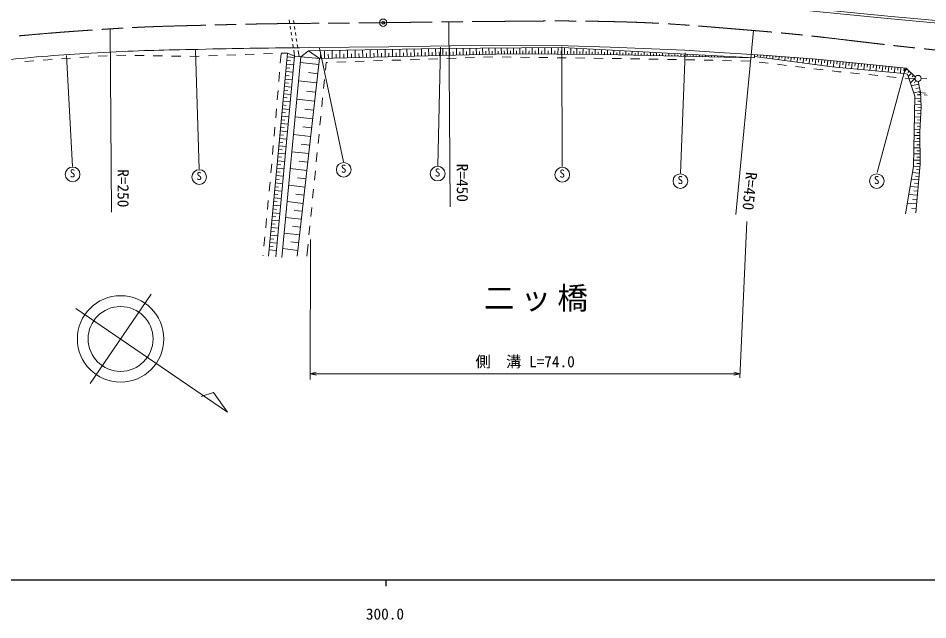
# Model space of a CAD drawing. Units: millimetres, scale not verified. Extents: x 40000 to 680000, y 20000 to 380000.
# Drawn here: x 307963 to 456472, y 198499 to 296732 of the extents above; entities that cross this region are included whole.
import ezdxf
from ezdxf.enums import TextEntityAlignment as Align

# ---------------------------------------------------------------- set-up
doc = ezdxf.new("R2010")
doc.units = ezdxf.units.MM
doc.header["$LTSCALE"] = 1000
doc.header["$PDMODE"] = 32
doc.header["$PDSIZE"] = 500
doc.linetypes.add('CHAIN', pattern=[18.5, 12, -1.5, 3.5, -1.5])
for name, color, linetype, lineweight in [('M-BGD', 7, 'Continuous', 13), ('M-BGD-HTXT', 7, 'Continuous', 13), ('M-BGD-OTRS1', 7, 'Continuous', 13), ('M-BMK', 2, 'CHAIN', 13), ('M-BMK-SRVR', 3, 'Continuous', 13), ('M-STR-HTXT', 7, 'Continuous', 13), ('M-TTL-BAND', 7, 'Continuous', 25)]:
    doc.layers.add(name, color=color, linetype=linetype, lineweight=lineweight)
doc.styles.add('ＭＳ ゴシック', font='')
doc.styles.get('ＭＳ ゴシック').set_extended_font_data('MS Gothic')

msp = doc.modelspace()

# ---------------------------------------------------------------- linework, layer by layer
at = {"layer": 'M-BGD'}
for p, q in [((336914, 291502), (337528, 272091)), ((354097, 290416), (355357, 291425)), ((355357, 291425), (376812, 291796)), ((357147, 290176), (355357, 291425)), ((355530, 291936), (368482, 292036)), ((357178, 291821), (361068, 273256)), ((357977, 290195), (357947, 291469)), ((359243, 290225), (359213, 291491)), ((360501, 290255), (360471, 291513)), ((361751, 290285), (361721, 291535)), ((362993, 290314), (362964, 291556)), ((364227, 290343), (364198, 291577)), ((365454, 290372), (365425, 291599)), ((366672, 290401), (366644, 291620)), ((367883, 290430), (367855, 291640)), ((368482, 292036), (385347, 292351)), ((369086, 290458), (369058, 291661)), ((370282, 290486), (370254, 291682)), ((370876, 290500), (370862, 291094)), ((371470, 290514), (371442, 291702)), ((372060, 290528), (372046, 291119)), ((372650, 290542), (372622, 291723)), ((373237, 290556), (373223, 291143)), ((373823, 290570), (373796, 291743)), ((374406, 290584), (374392, 291167)), ((374989, 290598), (374961, 291763)), ((375568, 290611), (375554, 291190)), ((376147, 290625), (376119, 291783)), ((376926, 291983), (376483, 272649)), ((376721, 290639), (376707, 291212)), ((376812, 291796), (396755, 291948)), ((377294, 290652), (377267, 291800)), ((377859, 290666), (377846, 291230)), ((378424, 290679), (378397, 291808)), ((378979, 290692), (378966, 291248)), ((379535, 290705), (379509, 291817)), ((380082, 290718), (380069, 291265)), ((380629, 290731), (380603, 291825)), ((381167, 290744), (381154, 291282)), ((381705, 290757), (381680, 291833)), ((382235, 290769), (382223, 291299)), ((382765, 290782), (382740, 291841)), ((383286, 290794), (383274, 291315)), ((383808, 290806), (383783, 291849)), ((384321, 290819), (384309, 291332)), ((384834, 290831), (384810, 291857)), ((385339, 290843), (385327, 291348)), ((385347, 292351), (396021, 292299)), ((385844, 290855), (385820, 291865)), ((386344, 290866), (386332, 291363)), ((386844, 290878), (386820, 291872)), ((387344, 290890), (387332, 291379)), ((387844, 290902), (387820, 291880)), ((388344, 290911), (388346, 291401)), ((388844, 290908), (388849, 291888)), ((389343, 290905), (389346, 291402)), ((389843, 290902), (389849, 291895)), ((390347, 290899), (390350, 291403)), ((390850, 290896), (390856, 291903)), ((391360, 290894), (391363, 291404)), ((391870, 290891), (391876, 291911)), ((392387, 290888), (392390, 291405)), ((392904, 290885), (392910, 291918)), ((393428, 290881), (393431, 291405)), ((393952, 290878), (393958, 291926)), ((394483, 290875), (394486, 291406)), ((395014, 290872), (395020, 291935)), ((395553, 290869), (395556, 291407)), ((396021, 292299), (404615, 292020)), ((396091, 290866), (396097, 291943)), ((396624, 290863), (396627, 291396)), ((396717, 292080), (396754, 272507)), ((396755, 291948), (428168, 290268)), ((397157, 290860), (397163, 291926)), ((397666, 290857), (397669, 291366)), ((398175, 290854), (398181, 291871)), ((398675, 290851), (398678, 291336)), ((399175, 290848), (399180, 291818)), ((399675, 290845), (399677, 291306)), ((400175, 290842), (400180, 291765)), ((400675, 290839), (400677, 291277)), ((401175, 290836), (401180, 291711)), ((401675, 290833), (401677, 291247)), ((402175, 290830), (402180, 291658)), ((402675, 290828), (402677, 291217)), ((403175, 290825), (403179, 291604)), ((403675, 290819), (403683, 291190)), ((404174, 290807), (404191, 291550)), ((404615, 292020), (416730, 291487)), ((404674, 290796), (404682, 291152)), ((405174, 290785), (405190, 291497)), ((405674, 290774), (405682, 291114)), ((406174, 290763), (406189, 291443)), ((407174, 290740), (407188, 291390)), ((408173, 290718), (408187, 291337)), ((409173, 290695), (409186, 291283)), ((410173, 290673), (410185, 291230)), ((411173, 290650), (411185, 291176)), ((412172, 290628), (412184, 291123)), ((416873, 291090), (416080, 271431)), ((416730, 291487), (423273, 291075)), ((309048, 289649), (310544, 289762)), ((312040, 289874), (313535, 289987)), ((315031, 290099), (316527, 290212)), ((315871, 290657), (316832, 272510)), ((318023, 290325), (318027, 290325)), ((318027, 290325), (319520, 290419)), ((321017, 290513), (322514, 290607)), ((324011, 290685), (325511, 290664)), ((327011, 290643), (328511, 290622)), ((330011, 290600), (331511, 290579)), ((333010, 290558), (334510, 290536)), ((336010, 290515), (337254, 290498)), ((337254, 290498), (337510, 290507)), ((339009, 290563), (340508, 290619)), ((342007, 290674), (343506, 290730)), ((345005, 290786), (346504, 290842)), ((348003, 290897), (349502, 290953)), ((350019, 257753), (353101, 290509)), ((350442, 275193), (351927, 291005)), ((350885, 290899), (350760, 289404)), ((350894, 291005), (351927, 291005)), ((351014, 257659), (354097, 290416)), ((351815, 289825), (352421, 289768)), ((351873, 290431), (353083, 290316)), ((351927, 291005), (353101, 290509)), ((354097, 290416), (353101, 290509)), ((353506, 257850), (357147, 290176)), ((357147, 290176), (354097, 290416)), ((357147, 290176), (388257, 290912)), ((357340, 290180), (357325, 290817)), ((358610, 290210), (358595, 290843)), ((359872, 290240), (359857, 290869)), ((359968, 289550), (361467, 289600)), ((361126, 290270), (361111, 290895)), ((362372, 290299), (362357, 290920)), ((362966, 289651), (364465, 289702)), ((363610, 290329), (363596, 290946)), ((364841, 290358), (364826, 290971)), ((365964, 289752), (367464, 289803)), ((366063, 290387), (366049, 290996)), ((367278, 290415), (367264, 291021)), ((368485, 290444), (368471, 291045)), ((368963, 289853), (370462, 289904)), ((369684, 290472), (369670, 291070)), ((371961, 289954), (373460, 290005)), ((374959, 290055), (376458, 290106)), ((377958, 290156), (379457, 290207)), ((380956, 290258), (382455, 290308)), ((383954, 290359), (385453, 290409)), ((386953, 290402), (388453, 290381)), ((388257, 290912), (403492, 290823)), ((389953, 290360), (391453, 290339)), ((392953, 290318), (394452, 290297)), ((395952, 290276), (397452, 290255)), ((398952, 290234), (400452, 290213)), ((401952, 290192), (403451, 290171)), ((403492, 290823), (428168, 290268)), ((404951, 290150), (406451, 290129)), ((406674, 290751), (406681, 291076)), ((407674, 290729), (407681, 291038)), ((407951, 290108), (409451, 290087)), ((408673, 290706), (408680, 291000)), ((409673, 290684), (409679, 290962)), ((410673, 290661), (410679, 290925)), ((410951, 290066), (411063, 290064)), ((411063, 290064), (412450, 290036)), ((411673, 290639), (411678, 290887)), ((412672, 290617), (412678, 290849)), ((413172, 290605), (413183, 291070)), ((413672, 290594), (413677, 290811)), ((413950, 290005), (415450, 289974)), ((414172, 290583), (414182, 291016)), ((414672, 290572), (414676, 290773)), ((415172, 290560), (415181, 290963)), ((415672, 290549), (415676, 290735)), ((416171, 290538), (416180, 290909)), ((416671, 290527), (416675, 290697)), ((416950, 289944), (418449, 289913)), ((417171, 290516), (417179, 290856)), ((417671, 290504), (417675, 290659)), ((418171, 290493), (418178, 290803)), ((418671, 290482), (418674, 290621)), ((419171, 290471), (419177, 290749)), ((419671, 290459), (419673, 290583)), ((419949, 289882), (421449, 289851)), ((420170, 290448), (420176, 290696)), ((420670, 290437), (420673, 290545)), ((421170, 290426), (421175, 290642)), ((421670, 290414), (421672, 290507)), ((422170, 290403), (422174, 290589)), ((422670, 290392), (422672, 290469)), ((422948, 289821), (424448, 289790)), ((423170, 290381), (423173, 290536)), ((423273, 291075), (429601, 290701)), ((425948, 289759), (427447, 289728)), ((428168, 290268), (428193, 290784)), ((428178, 290468), (440884, 288778)), ((428660, 290756), (428645, 290562)), ((429191, 290725), (429168, 290336)), ((429601, 290701), (438373, 290022)), ((429690, 290694), (429675, 290500)), ((430188, 290655), (430154, 290205)), ((430687, 290617), (430670, 290392)), ((431185, 290578), (431146, 290073)), ((431684, 290539), (431664, 290287)), ((432183, 290501), (432139, 289941)), ((432681, 290462), (432659, 290182)), ((433180, 290424), (433132, 289809)), ((433678, 290385), (433654, 290078)), ((434177, 290347), (434125, 289677)), ((434675, 290308), (434649, 289973)), ((435174, 290270), (435118, 289545)), ((435672, 290231), (435644, 289869)), ((436171, 290192), (436110, 289413)), ((436669, 290154), (436639, 289764)), ((437168, 290115), (437103, 289281)), ((437666, 290077), (437634, 289659)), ((438165, 290038), (438096, 289149)), ((438373, 290022), (444285, 289434)), ((438663, 289993), (438618, 289549)), ((439160, 289944), (439068, 289019)), ((439658, 289894), (439612, 289432)), ((440155, 289845), (440060, 288887)), ((440653, 289795), (440605, 289317)), ((441150, 289746), (441053, 288762)), ((441648, 289697), (441599, 289205)), ((442145, 289647), (442048, 288669)), ((442643, 289598), (442594, 289109)), ((351701, 288614), (352307, 288557)), ((351758, 289220), (352969, 289106)), ((357035, 289182), (354013, 289522)), ((358121, 288219), (358248, 289492)), ((358248, 289492), (358469, 289499)), ((428938, 289564), (430427, 289383)), ((431916, 289203), (433405, 289022)), ((434894, 288841), (436383, 288661)), ((437872, 288480), (439361, 288300)), ((440850, 288119), (441891, 287993)), ((440884, 288778), (452562, 287693)), ((443141, 289548), (443044, 288577)), ((443638, 289499), (443590, 289013)), ((444136, 289449), (444040, 288484)), ((444285, 289434), (452936, 288562)), ((444633, 289399), (444584, 288917)), ((445131, 289349), (445034, 288392)), ((445628, 289299), (445580, 288820)), ((446126, 289249), (446030, 288300)), ((446623, 289199), (446575, 288724)), ((447121, 289149), (447026, 288207)), ((447618, 289098), (447571, 288628)), ((448115, 289048), (448021, 288114)), ((452769, 288482), (448189, 271513)), ((448613, 288998), (448566, 288531)), ((449110, 288948), (449017, 288022)), ((449608, 288898), (449561, 288435)), ((450105, 288848), (450013, 287929)), ((450603, 288797), (450557, 288338)), ((451100, 288747), (451009, 287837)), ((451598, 288697), (451552, 288242)), ((452095, 288647), (452004, 287744)), ((452593, 288597), (452547, 288145)), ((452562, 287693), (452936, 288562)), ((453047, 288454), (452764, 288163)), ((452936, 288562), (454440, 287100)), ((350635, 287909), (350510, 286414)), ((351530, 286798), (352741, 286684)), ((351587, 287404), (352193, 287346)), ((351644, 288009), (352855, 287895)), ((356865, 287671), (355354, 287841)), ((357822, 285234), (357972, 286726)), ((441891, 287993), (442340, 287949)), ((443833, 287803), (445326, 287657)), ((446819, 287511), (448312, 287365)), ((449805, 287219), (451298, 287073)), ((452562, 287693), (453173, 287577)), ((452791, 286927), (453408, 286867)), ((453173, 287577), (454353, 284007)), ((453417, 288094), (453195, 287866)), ((453787, 287735), (453290, 287224)), ((454392, 286895), (453381, 286946)), ((454393, 286924), (453644, 286153)), ((454145, 287386), (453897, 287131)), ((455391, 286858), (456296, 286812)), ((351416, 285587), (352627, 285473)), ((351473, 286192), (352079, 286135)), ((356694, 286160), (353728, 286494)), ((454971, 285945), (453799, 285684)), ((454650, 286449), (454266, 286250)), ((455101, 285359), (454515, 285228)), ((454872, 286387), (455258, 284654)), ((350386, 284919), (350261, 283425)), ((351245, 283770), (351851, 283713)), ((351302, 284376), (352513, 284261)), ((351359, 284981), (351965, 284924)), ((356527, 284676), (355044, 284843)), ((357524, 282249), (357673, 283741)), ((454353, 284007), (454127, 272517)), ((455232, 284773), (454177, 284538)), ((455316, 283697), (454345, 283639)), ((455283, 284236), (454744, 284204)), ((455258, 284654), (455398, 282328)), ((351131, 282558), (351736, 282501)), ((351188, 283164), (352399, 283050)), ((356360, 283193), (353448, 283521)), ((455376, 282699), (454326, 282636)), ((455346, 283198), (454861, 283169)), ((455390, 282174), (454865, 282201)), ((455398, 282328), (455180, 278160)), ((350136, 281930), (350011, 280435)), ((350959, 280740), (352171, 280626)), ((351016, 281346), (351622, 281289)), ((351073, 281952), (352285, 281838)), ((356196, 281737), (354740, 281901)), ((357225, 279264), (357375, 280756)), ((455363, 281648), (454307, 281703)), ((455335, 281120), (454807, 281148)), ((350845, 279528), (352057, 279414)), ((350902, 280134), (351508, 280077)), ((356032, 280280), (353173, 280602)), ((455254, 279572), (454266, 279623)), ((455308, 280593), (454287, 280646)), ((455281, 280082), (454770, 280109)), ((349883, 278941), (349749, 277447)), ((350731, 278316), (351943, 278202)), ((350788, 278922), (351394, 278865)), ((355710, 277421), (352904, 277737)), ((355871, 278851), (354442, 279012)), ((356927, 276278), (357076, 277771)), ((455202, 278573), (454247, 278623)), ((455181, 278074), (454702, 278072)), ((455228, 279073), (454734, 279098)), ((455180, 278160), (455204, 272908)), ((350559, 276497), (351166, 276440)), ((350616, 277104), (351829, 276989)), ((350674, 277710), (351280, 277653)), ((455188, 276574), (454206, 276569)), ((455183, 277574), (454226, 277569)), ((455185, 277074), (454707, 277072)), ((348807, 257901), (350442, 275193)), ((349615, 275952), (349482, 274458)), ((350445, 275285), (351051, 275228)), ((350502, 275891), (351715, 275777)), ((355394, 274615), (352639, 274925)), ((355552, 276018), (354149, 276176)), ((356628, 273293), (356778, 274786)), ((455192, 275574), (454187, 275569)), ((455195, 275071), (454692, 275069)), ((455190, 276074), (454699, 276072)), ((350274, 273465), (351487, 273351)), ((350331, 274072), (350937, 274015)), ((350388, 274678), (351601, 274564)), ((355239, 273237), (353861, 273392)), ((455202, 273538), (454147, 273533)), ((455197, 274568), (454167, 274563)), ((455199, 274053), (454684, 274051)), ((349348, 272964), (349214, 271470)), ((350159, 272252), (351372, 272138)), ((350216, 272859), (350823, 272802)), ((355084, 271860), (352379, 272164)), ((356330, 270308), (356479, 271801)), ((454127, 272517), (452818, 264798)), ((455167, 272485), (454128, 272576)), ((455204, 272908), (454508, 264967)), ((455122, 271965), (454602, 272011)), ((455204, 273011), (454677, 273008)), ((349988, 270432), (350594, 270375)), ((350045, 271039), (351258, 270925)), ((350102, 271646), (350709, 271589)), ((354932, 270507), (353579, 270660)), ((454978, 270330), (453774, 270436)), ((455076, 271445), (453961, 271543)), ((455027, 270888), (454470, 270937)), ((349081, 269976), (348947, 268482)), ((349873, 269219), (350480, 269162)), ((349931, 269826), (351144, 269711)), ((354779, 269155), (352124, 269454)), ((356031, 267323), (356181, 268816)), ((454873, 269126), (453571, 269240)), ((454926, 269728), (454323, 269781)), ((349702, 267398), (350916, 267284)), ((349759, 268005), (350366, 267948)), ((349816, 268612), (351030, 268498)), ((354630, 267827), (353302, 267977)), ((454759, 267824), (453352, 267948)), ((454816, 268475), (454165, 268532)), ((348802, 266989), (348658, 265496)), ((349587, 266184), (350801, 266070)), ((349645, 266791), (350252, 266734)), ((354480, 266500), (351874, 266793)), ((355733, 264338), (355882, 265831)), ((454635, 266418), (453115, 266551)), ((454697, 267121), (453994, 267183)), ((349416, 264363), (350023, 264306)), ((349473, 264970), (350687, 264856)), ((349530, 265577), (350137, 265520)), ((354334, 265197), (353030, 265343)), ((454568, 265658), (453809, 265724)), ((348513, 264003), (348368, 262510)), ((349301, 263148), (349908, 263091)), ((349358, 263756), (350573, 263641)), ((354187, 263893), (351628, 264182)), ((349187, 261934), (349794, 261876)), ((349244, 262541), (350459, 262427)), ((353899, 261335), (351387, 261618)), ((354043, 262614), (352763, 262758)), ((355434, 261353), (355584, 262845)), ((348224, 261017), (348079, 259524)), ((349015, 260111), (350230, 259997)), ((349072, 260719), (349680, 260662)), ((349130, 261326), (350344, 261212)), ((353757, 260079), (352501, 260220)), ((348900, 258896), (350116, 258782)), ((348958, 259504), (349565, 259447)), ((353616, 258823), (351150, 259101)), ((355086, 257870), (355285, 259860)), ((347934, 258031), (347927, 257956))]:
    msp.add_line(p, q, dxfattribs=at)
for points in [[(281632, 299873), (284848, 296964), (294658, 297351), (306070, 298451), (315281, 299120), (337131, 299722), (366096, 300358), (384440, 300713), (404011, 300514), (410335, 303279), (429356, 301594), (434026, 298652), (449927, 297058), (467492, 295459), (508576, 291761), (516236, 291072)], [(281503, 299450), (284701, 296558), (294685, 296952), (306104, 298052), (315301, 298720), (337141, 299322), (366105, 299958), (384442, 300313), (404093, 300113), (410401, 302872), (429225, 301204), (433893, 298263), (449889, 296660), (467456, 295060), (508540, 291362), (516200, 290674)]]:
    msp.add_lwpolyline(points, dxfattribs=at)
for centre, radius in [((454892, 286887), 500), ((316847, 271225), 1200), ((337519, 270789), 1200), ((361113, 271979), 1200), ((376451, 271362), 1200), ((396792, 271180), 1200), ((416078, 270130), 1200), ((448143, 270130), 1200)]:
    msp.add_circle(centre, radius, dxfattribs=at)
msp.add_open_spline([(182867, 295412), (184664, 295369), (185167, 295348), (186636, 295234), (188442, 295093), (189457, 294997), (191240, 294677), (193055, 294350), (194073, 294148), (195844, 293635), (197986, 293013), (199198, 292672), (201248, 291793), (204416, 290434), (206073, 289407), (209070, 287703), (211566, 286283), (212749, 285123), (215285, 283777), (217921, 282378), (219450, 281663), (222264, 280669), (225205, 279631), (226929, 279224), (230006, 278707), (233651, 278094), (235742, 277980), (239438, 277943), (243235, 277906), (245374, 278220), (249115, 278870), (255366, 279958), (258717, 281283), (264898, 282714), (269676, 283819), (272363, 284391), (277164, 285387), (280820, 286145), (282868, 286577), (286542, 287240), (290638, 287980), (292937, 288385), (297064, 288930), (301291, 289489), (303668, 289744), (307914, 290130), (313771, 290662), (317061, 290873), (322934, 291193), (328538, 291498), (331685, 291504), (337296, 291645), (344417, 291824), (346684, 291839), (355530, 291936)], degree=3, knots=[0, 0, 0, 0, 1, 1, 1, 2, 2, 2, 3, 3, 3, 4, 4, 4, 5, 5, 5, 6, 6, 6, 7, 7, 7, 8, 8, 8, 9, 9, 9, 10, 10, 10, 11, 11, 11, 12, 12, 12, 13, 13, 13, 14, 14, 14, 15, 15, 15, 16, 16, 16, 17, 17, 17, 18, 18, 18, 18], dxfattribs=at)
at = {"layer": 'M-BGD-OTRS1'}
for p, q in [((352283, 295948), (352208, 296443)), ((353001, 295881), (352926, 296375)), ((352431, 294959), (352357, 295454)), ((352580, 293970), (352506, 294465)), ((353149, 294892), (353075, 295386)), ((353298, 293903), (353224, 294397)), ((352729, 292982), (352655, 293476)), ((353447, 292914), (353373, 293408)), ((352878, 291993), (352803, 292487)), ((353101, 290509), (352952, 291498)), ((353596, 291925), (353522, 292420)), ((353819, 290442), (353670, 291431)), ((455379, 284260), (455048, 284293)), ((455078, 284592), (456073, 284492)), ((456374, 284160), (455877, 284210))]:
    msp.add_line(p, q, dxfattribs=at)
at = {"layer": 'M-BMK'}
msp.add_open_spline([(79396, 317897), (81391, 315842), (82066, 315261), (83887, 313693), (87516, 310569), (89857, 309167), (93992, 306751), (100079, 303193), (103695, 301422), (110384, 299191), (116401, 297184), (119880, 296253), (126154, 295320), (133202, 294272), (137252, 293792), (144364, 294230), (151611, 294676), (155589, 295773), (162739, 297037), (166100, 297632), (167953, 298125), (171297, 298813), (173497, 299265), (174705, 299664), (176932, 299963), (180331, 300420), (182268, 300745), (185692, 300545), (191028, 300232), (194107, 299978), (199204, 298364), (204039, 296833), (206510, 295264), (210898, 292721), (213546, 291187), (214638, 289703), (217331, 288251), (220583, 286498), (222518, 285666), (226055, 284598), (230430, 283277), (232998, 282755), (237558, 282458), (241704, 282187), (244069, 282255), (248190, 282785), (252830, 283381), (255318, 284359), (259871, 285435), (264731, 286582), (267420, 287367), (272287, 288486), (276776, 289518), (279287, 290137), (283829, 290899), (290712, 292053), (294608, 292459), (301549, 293188), (309848, 294060), (314510, 294447), (322839, 294981), (330043, 295443), (334091, 295458), (341307, 295656), (351558, 295936), (357304, 295865), (367558, 295995), (372664, 296059), (375524, 296115), (380630, 296153), (390449, 296225), (395952, 296395), (405768, 296153), (414490, 295938), (419362, 295419), (428058, 294717), (438711, 293858), (444633, 292894), (455264, 291793), (459623, 291341), (462063, 291063), (466428, 290665), (473659, 290006), (477716, 289715), (484950, 289094), (491946, 288493), (495859, 288081), (502860, 287537), (508414, 287105), (511536, 287005), (517090, 286555), (523358, 286048), (526886, 285869), (533119, 285029), (539079, 284225), (542440, 283810), (548302, 282466), (552160, 281582), (554348, 281108), (558061, 279740), (560810, 278728), (561790, 278311), (564960, 276800)], degree=3, knots=[0, 0, 0, 0, 1, 1, 1, 2, 2, 2, 3, 3, 3, 4, 4, 4, 5, 5, 5, 6, 6, 6, 7, 7, 7, 8, 8, 8, 9, 9, 9, 10, 10, 10, 11, 11, 11, 12, 12, 12, 13, 13, 13, 14, 14, 14, 15, 15, 15, 16, 16, 16, 17, 17, 17, 18, 18, 18, 19, 19, 19, 20, 20, 20, 21, 21, 21, 22, 22, 22, 23, 23, 23, 24, 24, 24, 25, 25, 25, 26, 26, 26, 27, 27, 27, 28, 28, 28, 29, 29, 29, 30, 30, 30, 31, 31, 31, 32, 32, 32, 33, 33, 33, 34, 34, 34, 34], dxfattribs=at)
at = {"layer": 'M-BMK-SRVR'}
for p, q in [((329657, 251646), (319703, 237074)), ((317388, 249341), (342160, 232419)), ((339866, 235627), (337845, 234967)), ((342160, 232419), (339866, 235627))]:
    msp.add_line(p, q, dxfattribs=at)
for centre, radius in [((367558, 295995), 600), ((324680, 244360), 7059), ((324680, 244360), 5294)]:
    msp.add_circle(centre, radius, dxfattribs=at)
msp.add_point((367558, 295995), dxfattribs=at)
at = {"layer": 'M-STR-HTXT'}
for p, q in [((378282, 296133), (378512, 265930)), ((322986, 294990), (323201, 265072)), ((428030, 294720), (425128, 264699)), ((426911, 263532), (425789, 238025)), ((355697, 260583), (355633, 237715)), ((355636, 238688), (356636, 238938)), ((355636, 238688), (425819, 238688)), ((355636, 238688), (356636, 238438)), ((425819, 238688), (424819, 238938)), ((425819, 238688), (424819, 238438))]:
    msp.add_line(p, q, dxfattribs=at)
at = {"layer": 'M-TTL-BAND'}
for p, q in [((40000, 205000), (579000, 205000)), ((368000, 205000), (368000, 204000))]:
    msp.add_line(p, q, dxfattribs=at)

# ---------------------------------------------------------------- texts
at = {"layer": 'M-BGD', "style": 'ＭＳ ゴシック'}
for p in [(316383, 272063), (360649, 272817), (375987, 272199), (396328, 272017), (337055, 271626), (415614, 270968), (447679, 270968)]:
    msp.add_text('S', height=1320, dxfattribs=at).set_placement(p, align=Align.TOP_LEFT)
at = {"layer": 'M-BGD-HTXT', "insert": (392992, 250835), "char_height": 3666, "attachment_point": 5, "style": 'ＭＳ ゴシック'}
msp.add_mtext('\\T1.2;二ッ橋', dxfattribs=at)
at = {"layer": 'M-STR-HTXT', "style": 'ＭＳ ゴシック'}
for s, rotation, p in [('R=250', 270, (323644, 268957)), ('R=450', 270, (379027, 269856)), ('R=450', 264.478, (425960, 268625))]:
    msp.add_text(s, height=1833, rotation=rotation, dxfattribs=at).set_placement(p, align=Align.BOTTOM_CENTER)
msp.add_text('側\u3000溝 L=74.0', height=1833, dxfattribs=at).set_placement((390728, 239188), align=Align.BOTTOM_CENTER)
at = {"layer": 'M-TTL-BAND', "style": 'ＭＳ ゴシック'}
msp.add_text('300.0', height=1833, dxfattribs=at).set_placement((367844, 199445), align=Align.MIDDLE_CENTER)

doc.saveas('drawing.dxf')
